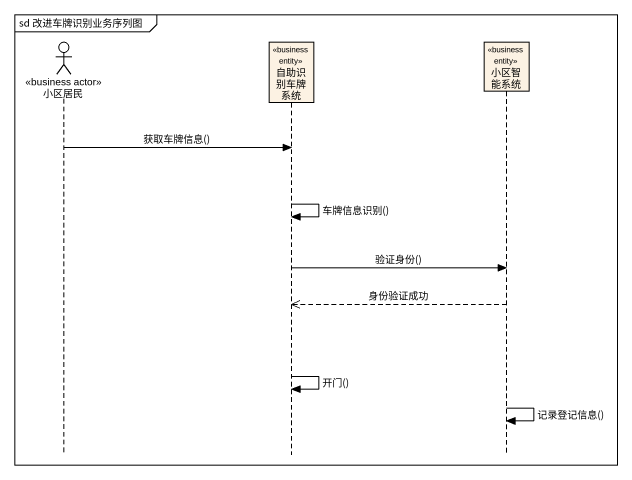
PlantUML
@startuml
mainframe sd 改进车牌识别业务序列图
hide footbox
actor 小区居民 <<business actor>>
participant 自助识别车牌系统 <<business entity>>
participant 小区智能系统 <<business entity>>

小区居民 -> 自助识别车牌系统 : 获取车牌信息()
自助识别车牌系统 -> 自助识别车牌系统 : 车牌信息识别()
自助识别车牌系统 -> 小区智能系统 : 验证身份()
小区智能系统 -->> 自助识别车牌系统 : 身份验证成功
自助识别车牌系统 -> 自助识别车牌系统 : 开门()
小区智能系统 -> 小区智能系统 : 记录登记信息()
@enduml
